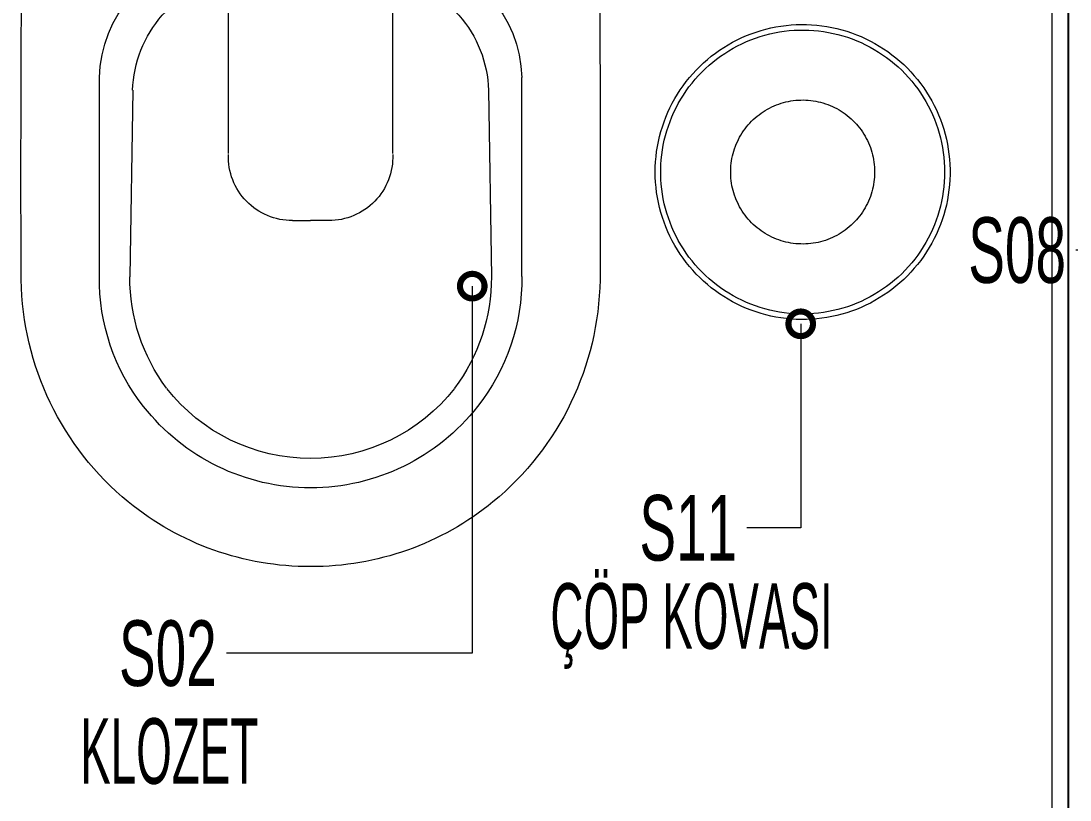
# Model space of a CAD drawing. Header units: centimetres. Extents: x 5488 to 20269, y -31398 to -19684.
# Drawn here: x 13544.7 to 13608.8, y -22403.8 to -22356.3 of the extents above; entities that cross this region are included whole.
import ezdxf
from ezdxf import colors
from ezdxf.entities.mleader import LeaderData, LeaderLine
from ezdxf.math import Vec2, Vec3

# ---------------------------------------------------------------- set-up
doc = ezdxf.new("R2010")
doc.units = ezdxf.units.CM
for name, color, linetype, lineweight in [('xxx_Auto_Kaplama_Ahşap', 34, 'Continuous', 0), ('xxx_Auto_Kaplama_Seramik', 182, 'Continuous', 13), ('xxx_Auto_Konstruksiyon_Metal', 141, 'Continuous', 0), ('xxx_Auto_SIGN_GENERAL', 51, 'Continuous', 0), ('xxx_Auto_Tefris_Tefris', 32, 'Continuous', 15)]:
    doc.layers.add(name, color=color, linetype=linetype, lineweight=lineweight)
doc.layers.add('xxx_Autoxxx_Auto_Duvar_Alcipan', color=51, linetype='Continuous')
doc.styles.add('AUTOBAN', font='')
doc.styles.add('ROMANS', font='romans')
doc.styles.get('AUTOBAN').set_extended_font_data('Helvetica Normal Tr')

# ---------------------------------------------------------------- blocks, each defined once
blk = doc.blocks.new('A$Cd4c68676')
at = {"layer": 'xxx_Auto_Kaplama_Seramik'}
blk.add_lwpolyline([(77.094, 588.413), (77.094, 453.619)], dxfattribs=at)
at = {"layer": 'xxx_Autoxxx_Auto_Duvar_Alcipan'}
blk.add_lwpolyline([(78.094, 589.437), (78.094, 453.619)], dxfattribs=at)
blk = doc.blocks.new('_DotSmall')
at = {"color": 0, "linetype": 'ByBlock', "const_width": 0.5}
blk.add_lwpolyline([(-0.0625, 0, 1), (0.0625, 0, 1)], format="xyb", close=True, dxfattribs=at)
blk = doc.blocks.new('x2202_Autoban_Istinye Park_Food Hall_PLAN_altlik_20220517$0$2202_Autoban_Istinye Park_Food Hall_PLAN_altlik_20220506$0$S02_plan')
for points in [[(-12.889, 36.37), (-12.889, 24.238)], [(-10.862, 25.013), (-11.034, 36.395)], [(10.862, 25.013), (11.034, 36.395)], [(12.889, 36.37), (12.889, 24.238)], [(-1.095, 32.966), (0, 32.966)], [(1.095, 32.966), (0, 32.966)], [(-5.016, 28.868), (-5.016, 18.217)], [(5.015, 28.868), (5.015, 18.216)], [(-17.4, 0), (17.4, 0)]]:
    blk.add_lwpolyline(points)
for centre in [(-8.642, 11.348), (8.642, 11.348)]:
    blk.add_circle(centre, 0.8)
for centre, radius, start, end in [((-0.062, 36.572), 17.506, 89.7974, 129.22758), ((0.062, 36.572), 17.506, 50.77242, 90.2026), ((0.263, 36.287), 17.933, 129.45495, 179.07193), ((-0.263, 36.287), 17.933, 0.92807, 50.54505), ((-0.01, 36.345), 12.926, 89.95741, 141.99514), ((0.01, 36.345), 12.926, 38.00486, 90.04259), ((-0.01, 36.345), 11.136, 89.95741, 141.99514), ((0.01, 36.345), 11.136, 38.00486, 90.04259), ((-0.374, 36.544), 12.517, 141.68433, 180.79765), ((0.374, 36.544), 12.517, 359.20235, 38.31567), ((0.252, 36.44), 11.286, 143.24276, 180.23273), ((-0.252, 36.44), 11.286, 359.76727, 36.75724), ((1582.2, 29.996), 1599.881, 179.764303, 181.0743), ((-1582.2, 29.996), 1599.881, 358.9257, 0.235697), ((-1.124, 29.072), 3.894, 89.72209, 181.97048), ((1.124, 29.072), 3.894, 358.02952, 90.27791), ((-3.628, 25.23), 7.238, 181.71562, 221.4572), ((3.628, 25.23), 7.238, 318.5428, 358.28438), ((-5.197, 24.405), 7.694, 181.24623, 262.05724), ((5.197, 24.405), 7.694, 277.94276, 358.75377), ((-3.792, 25.217), 7.106, 222.2561, 261.19345), ((3.792, 25.217), 7.106, 278.80655, 317.7439), ((1.957, 93.93), 76.044, 264.84125, 268.52514), ((-1.957, 93.93), 76.044, 271.47486, 275.15875), ((1.657, 104.235), 87.808, 264.82698, 268.9188), ((-1.657, 104.235), 87.808, 271.0812, 275.17302)]:
    blk.add_arc(centre, radius, start, end)
blk = doc.blocks.new('x2202_Autoban_Istinye Park_Food Hall_PLAN_altlik_20220517$0$2202_Autoban_Istinye Park_Food Hall_PLAN_altlik_20220506$0$S12_plan')
for p, q in [((-3.062, 8.425), (-3.354, 8.314)), ((-2.766, 8.526), (-3.062, 8.425)), ((-2.467, 8.617), (-2.766, 8.526)), ((-2.23, 8.334), (-2.52, 8.252)), ((-2.165, 8.697), (-2.467, 8.617)), ((-1.939, 8.407), (-2.23, 8.334)), ((-1.861, 8.767), (-2.165, 8.697)), ((-1.644, 8.469), (-1.939, 8.407)), ((-1.554, 8.827), (-1.861, 8.767)), ((-1.348, 8.521), (-1.644, 8.469)), ((-1.246, 8.875), (-1.554, 8.827)), ((-1.05, 8.562), (-1.348, 8.521)), ((-0.936, 8.913), (-1.246, 8.875)), ((-0.751, 8.594), (-1.05, 8.562)), ((-0.624, 8.94), (-0.936, 8.913)), ((-0.451, 8.615), (-0.751, 8.594)), ((-0.312, 8.956), (-0.624, 8.94)), ((-0.15, 8.625), (-0.451, 8.615)), ((0, 8.962), (-0.312, 8.956)), ((0.15, 8.625), (-0.15, 8.625)), ((0.312, 8.956), (0, 8.962)), ((0.451, 8.615), (0.15, 8.625)), ((0.624, 8.94), (0.312, 8.956)), ((0.751, 8.594), (0.451, 8.615)), ((0.936, 8.913), (0.624, 8.94)), ((1.05, 8.562), (0.751, 8.594)), ((1.246, 8.875), (0.936, 8.913)), ((1.348, 8.521), (1.05, 8.562)), ((1.554, 8.827), (1.246, 8.875)), ((1.644, 8.469), (1.348, 8.521)), ((1.861, 8.767), (1.554, 8.827)), ((1.939, 8.407), (1.644, 8.469)), ((2.165, 8.697), (1.861, 8.767)), ((2.23, 8.334), (1.939, 8.407)), ((2.467, 8.617), (2.165, 8.697)), ((2.52, 8.252), (2.23, 8.334)), ((2.766, 8.526), (2.467, 8.617)), ((3.062, 8.425), (2.766, 8.526)), ((3.354, 8.314), (3.062, 8.425)), ((-4.477, 7.769), (-4.746, 7.609)), ((-4.204, 7.92), (-4.477, 7.769)), ((-3.925, 8.061), (-4.204, 7.92)), ((-3.913, 7.692), (-4.179, 7.552)), ((-3.642, 8.192), (-3.925, 8.061)), ((-3.643, 7.823), (-3.913, 7.692)), ((-3.368, 7.945), (-3.643, 7.823)), ((-3.354, 8.314), (-3.642, 8.192)), ((-3.089, 8.057), (-3.368, 7.945)), ((-2.806, 8.159), (-3.089, 8.057)), ((-2.52, 8.252), (-2.806, 8.159)), ((2.806, 8.159), (2.52, 8.252)), ((3.089, 8.057), (2.806, 8.159)), ((3.368, 7.945), (3.089, 8.057)), ((3.642, 8.192), (3.354, 8.314)), ((3.643, 7.823), (3.368, 7.945)), ((3.925, 8.061), (3.642, 8.192)), ((3.913, 7.692), (3.643, 7.823)), ((4.179, 7.552), (3.913, 7.692)), ((4.204, 7.92), (3.925, 8.061)), ((4.477, 7.769), (4.204, 7.92)), ((4.746, 7.609), (4.477, 7.769)), ((-5.515, 7.074), (-5.758, 6.878)), ((-5.265, 7.261), (-5.515, 7.074)), ((-5.008, 7.44), (-5.265, 7.261)), ((-4.946, 7.076), (-5.19, 6.9)), ((-4.746, 7.609), (-5.008, 7.44)), ((-4.696, 7.244), (-4.946, 7.076)), ((-4.44, 7.402), (-4.696, 7.244)), ((-4.179, 7.552), (-4.44, 7.402)), ((4.44, 7.402), (4.179, 7.552)), ((4.696, 7.244), (4.44, 7.402)), ((4.946, 7.076), (4.696, 7.244)), ((5.008, 7.44), (4.746, 7.609)), ((5.19, 6.9), (4.946, 7.076)), ((5.265, 7.261), (5.008, 7.44)), ((5.515, 7.074), (5.265, 7.261)), ((5.758, 6.879), (5.515, 7.074)), ((-6.224, 6.462), (-6.446, 6.242)), ((-5.995, 6.674), (-6.224, 6.462)), ((-5.758, 6.878), (-5.995, 6.674)), ((-5.659, 6.523), (-5.883, 6.323)), ((-5.427, 6.716), (-5.659, 6.523)), ((-5.19, 6.9), (-5.427, 6.716)), ((5.427, 6.716), (5.19, 6.9)), ((5.659, 6.523), (5.427, 6.716)), ((5.883, 6.323), (5.659, 6.523)), ((5.995, 6.675), (5.758, 6.879)), ((6.224, 6.462), (5.995, 6.675)), ((6.446, 6.243), (6.224, 6.462)), ((-6.866, 5.78), (-7.064, 5.538)), ((-6.66, 6.015), (-6.866, 5.78)), ((-6.446, 6.242), (-6.66, 6.015)), ((-6.31, 5.9), (-6.512, 5.677)), ((-6.1, 6.115), (-6.31, 5.9)), ((-5.883, 6.323), (-6.1, 6.115)), ((6.1, 6.115), (5.883, 6.323)), ((6.31, 5.9), (6.1, 6.115)), ((6.512, 5.677), (6.31, 5.9)), ((6.66, 6.015), (6.446, 6.243)), ((6.866, 5.78), (6.66, 6.015)), ((7.064, 5.538), (6.866, 5.78)), ((-7.253, 5.29), (-7.434, 5.035)), ((-7.064, 5.538), (-7.253, 5.29)), ((-6.893, 5.212), (-7.071, 4.969)), ((-6.707, 5.448), (-6.893, 5.212)), ((-6.512, 5.677), (-6.707, 5.448)), ((6.707, 5.448), (6.512, 5.677)), ((6.893, 5.212), (6.707, 5.448)), ((7.071, 4.969), (6.893, 5.212)), ((7.254, 5.29), (7.064, 5.538)), ((7.434, 5.035), (7.254, 5.29)), ((-7.768, 4.507), (-7.921, 4.234)), ((-7.606, 4.774), (-7.768, 4.507)), ((-7.434, 5.035), (-7.606, 4.774)), ((-7.241, 4.721), (-7.401, 4.467)), ((-7.071, 4.969), (-7.241, 4.721)), ((7.241, 4.721), (7.071, 4.969)), ((7.401, 4.467), (7.241, 4.721)), ((7.606, 4.774), (7.434, 5.035)), ((7.768, 4.507), (7.606, 4.774)), ((7.921, 4.235), (7.768, 4.507)), ((-8.065, 3.957), (-8.198, 3.675)), ((-7.921, 4.234), (-8.065, 3.957)), ((-7.696, 3.942), (-7.83, 3.673)), ((-7.553, 4.207), (-7.696, 3.942)), ((-7.401, 4.467), (-7.553, 4.207)), ((-1.985, 3.883), (-2.12, 3.812)), ((-1.848, 3.949), (-1.985, 3.883)), ((-1.708, 4.011), (-1.848, 3.949)), ((-1.567, 4.068), (-1.708, 4.011)), ((-1.423, 4.12), (-1.567, 4.068)), ((-1.278, 4.167), (-1.423, 4.12)), ((-1.131, 4.209), (-1.278, 4.167)), ((-0.983, 4.245), (-1.131, 4.209)), ((-0.834, 4.277), (-0.983, 4.245)), ((-0.684, 4.303), (-0.834, 4.277)), ((-0.533, 4.324), (-0.684, 4.303)), ((-0.381, 4.34), (-0.533, 4.324)), ((-0.229, 4.351), (-0.381, 4.34)), ((-0.076, 4.356), (-0.229, 4.351)), ((0.076, 4.356), (-0.076, 4.356)), ((0.229, 4.351), (0.076, 4.356)), ((0.381, 4.34), (0.229, 4.351)), ((0.533, 4.324), (0.381, 4.34)), ((0.684, 4.303), (0.533, 4.324)), ((0.834, 4.277), (0.684, 4.303)), ((0.983, 4.245), (0.834, 4.277)), ((1.131, 4.209), (0.983, 4.245)), ((1.278, 4.167), (1.131, 4.209)), ((1.423, 4.12), (1.278, 4.167)), ((1.567, 4.068), (1.423, 4.12)), ((1.708, 4.011), (1.567, 4.068)), ((1.848, 3.949), (1.708, 4.011)), ((1.985, 3.883), (1.848, 3.949)), ((2.12, 3.812), (1.985, 3.883)), ((7.553, 4.207), (7.401, 4.467)), ((7.696, 3.942), (7.553, 4.207)), ((7.83, 3.673), (7.696, 3.942)), ((8.065, 3.957), (7.921, 4.235)), ((8.198, 3.675), (8.065, 3.957)), ((-8.322, 3.388), (-8.436, 3.097)), ((-8.198, 3.675), (-8.322, 3.388)), ((-7.954, 3.399), (-8.068, 3.121)), ((-7.83, 3.673), (-7.954, 3.399)), ((-2.87, 3.29), (-2.984, 3.188)), ((-2.753, 3.388), (-2.87, 3.29)), ((-2.632, 3.481), (-2.753, 3.388)), ((-2.509, 3.57), (-2.632, 3.481)), ((-2.382, 3.655), (-2.509, 3.57)), ((-2.252, 3.736), (-2.382, 3.655)), ((-2.12, 3.812), (-2.252, 3.736)), ((2.252, 3.736), (2.12, 3.812)), ((2.382, 3.655), (2.252, 3.736)), ((2.509, 3.57), (2.382, 3.655)), ((2.632, 3.481), (2.509, 3.57)), ((2.753, 3.388), (2.632, 3.481)), ((2.87, 3.29), (2.753, 3.388)), ((2.984, 3.188), (2.87, 3.29)), ((7.954, 3.399), (7.83, 3.673)), ((8.068, 3.121), (7.954, 3.399)), ((8.322, 3.388), (8.198, 3.675)), ((8.436, 3.097), (8.322, 3.388)), ((-8.54, 2.802), (-8.633, 2.504)), ((-8.436, 3.097), (-8.54, 2.802)), ((-8.173, 2.839), (-8.268, 2.553)), ((-8.068, 3.121), (-8.173, 2.839)), ((-3.496, 2.625), (-3.587, 2.502)), ((-3.402, 2.744), (-3.496, 2.625)), ((-3.303, 2.861), (-3.402, 2.744)), ((-3.201, 2.974), (-3.303, 2.861)), ((-3.094, 3.083), (-3.201, 2.974)), ((-2.984, 3.188), (-3.094, 3.083)), ((3.094, 3.083), (2.984, 3.188)), ((3.201, 2.974), (3.094, 3.083)), ((3.303, 2.861), (3.201, 2.974)), ((3.402, 2.744), (3.303, 2.861)), ((3.496, 2.625), (3.402, 2.744)), ((3.587, 2.502), (3.496, 2.625)), ((8.173, 2.839), (8.068, 3.121)), ((8.268, 2.553), (8.173, 2.839)), ((8.54, 2.802), (8.436, 3.097)), ((8.633, 2.504), (8.54, 2.802)), ((-8.716, 2.203), (-8.789, 1.899)), ((-8.633, 2.504), (-8.716, 2.203)), ((-8.428, 1.974), (-8.492, 1.68)), ((-8.353, 2.265), (-8.428, 1.974)), ((-8.268, 2.553), (-8.353, 2.265)), ((-3.904, 1.981), (-3.971, 1.844)), ((-3.831, 2.115), (-3.904, 1.981)), ((-3.754, 2.247), (-3.831, 2.115)), ((-3.673, 2.376), (-3.754, 2.247)), ((-3.587, 2.502), (-3.673, 2.376)), ((3.673, 2.376), (3.587, 2.502)), ((3.754, 2.247), (3.673, 2.376)), ((3.831, 2.115), (3.754, 2.247)), ((3.904, 1.981), (3.831, 2.115)), ((3.971, 1.844), (3.904, 1.981)), ((8.353, 2.265), (8.268, 2.553)), ((8.428, 1.974), (8.353, 2.265)), ((8.492, 1.68), (8.428, 1.974)), ((8.717, 2.203), (8.633, 2.504)), ((8.789, 1.899), (8.717, 2.203)), ((-8.902, 1.285), (-8.943, 0.975)), ((-8.851, 1.593), (-8.902, 1.285)), ((-8.789, 1.899), (-8.851, 1.593)), ((-8.547, 1.384), (-8.591, 1.087)), ((-8.492, 1.68), (-8.547, 1.384)), ((-4.145, 1.421), (-4.194, 1.276)), ((-4.092, 1.564), (-4.145, 1.421)), ((-4.034, 1.705), (-4.092, 1.564)), ((-3.971, 1.844), (-4.034, 1.705)), ((4.034, 1.705), (3.971, 1.844)), ((4.092, 1.564), (4.034, 1.705)), ((4.145, 1.421), (4.092, 1.564)), ((4.194, 1.276), (4.145, 1.421)), ((8.547, 1.384), (8.492, 1.68)), ((8.591, 1.087), (8.547, 1.384)), ((8.851, 1.593), (8.789, 1.899)), ((8.902, 1.285), (8.851, 1.593)), ((8.943, 0.975), (8.902, 1.285)), ((-8.972, 0.664), (-8.991, 0.352)), ((-8.943, 0.975), (-8.972, 0.664)), ((-8.625, 0.788), (-8.649, 0.488)), ((-8.591, 1.087), (-8.625, 0.788)), ((-4.335, 0.683), (-4.358, 0.532)), ((-4.308, 0.833), (-4.335, 0.683)), ((-4.275, 0.982), (-4.308, 0.833)), ((-4.237, 1.13), (-4.275, 0.982)), ((-4.194, 1.276), (-4.237, 1.13)), ((4.237, 1.13), (4.194, 1.276)), ((4.275, 0.982), (4.237, 1.13)), ((4.308, 0.833), (4.275, 0.982)), ((4.335, 0.683), (4.308, 0.833)), ((4.358, 0.532), (4.335, 0.683)), ((8.625, 0.788), (8.591, 1.087)), ((8.649, 0.488), (8.625, 0.788)), ((8.973, 0.664), (8.943, 0.975)), ((8.992, 0.352), (8.973, 0.664)), ((-8.991, 0.352), (-9, 0.04)), ((-9, 0.04), (-8.997, -0.272)), ((-8.662, 0.187), (-8.664, -0.113)), ((-8.649, 0.488), (-8.662, 0.187)), ((-4.393, 0.076), (-4.395, -0.076)), ((-4.387, 0.229), (-4.393, 0.076)), ((-4.375, 0.381), (-4.387, 0.229)), ((-4.358, 0.532), (-4.375, 0.381)), ((4.375, 0.381), (4.358, 0.532)), ((4.387, 0.229), (4.375, 0.381)), ((4.393, 0.076), (4.387, 0.229)), ((4.395, -0.076), (4.393, 0.076)), ((8.662, 0.187), (8.649, 0.488)), ((8.664, -0.113), (8.662, 0.187)), ((9, 0.04), (8.992, 0.352)), ((8.997, -0.272), (9, 0.04)), ((-8.997, -0.272), (-8.983, -0.585)), ((-8.983, -0.585), (-8.959, -0.896)), ((-8.664, -0.113), (-8.656, -0.414)), ((-8.656, -0.414), (-8.638, -0.714)), ((-4.395, -0.076), (-4.391, -0.229)), ((-4.391, -0.229), (-4.381, -0.381)), ((-4.381, -0.381), (-4.367, -0.533)), ((-4.367, -0.533), (-4.347, -0.684)), ((4.347, -0.684), (4.367, -0.533)), ((4.367, -0.533), (4.381, -0.381)), ((4.381, -0.381), (4.391, -0.229)), ((4.391, -0.229), (4.395, -0.076)), ((8.638, -0.714), (8.656, -0.414)), ((8.656, -0.414), (8.664, -0.113)), ((8.959, -0.896), (8.983, -0.584)), ((8.983, -0.584), (8.997, -0.272)), ((-8.959, -0.896), (-8.924, -1.206)), ((-8.924, -1.206), (-8.878, -1.515)), ((-8.638, -0.714), (-8.609, -1.014)), ((-8.609, -1.014), (-8.57, -1.312)), ((-4.347, -0.684), (-4.322, -0.835)), ((-4.322, -0.835), (-4.292, -0.984)), ((-4.292, -0.984), (-4.256, -1.133)), ((-4.256, -1.133), (-4.216, -1.28)), ((-4.216, -1.28), (-4.17, -1.425)), ((4.17, -1.425), (4.216, -1.28)), ((4.216, -1.28), (4.256, -1.133)), ((4.256, -1.133), (4.292, -0.984)), ((4.292, -0.984), (4.322, -0.835)), ((4.322, -0.835), (4.347, -0.684)), ((8.57, -1.312), (8.609, -1.014)), ((8.609, -1.014), (8.638, -0.714)), ((8.878, -1.515), (8.924, -1.206)), ((8.924, -1.206), (8.959, -0.896)), ((-8.878, -1.515), (-8.821, -1.823)), ((-8.821, -1.823), (-8.754, -2.128)), ((-8.57, -1.312), (-8.521, -1.608)), ((-8.521, -1.608), (-8.461, -1.903)), ((-8.461, -1.903), (-8.392, -2.196)), ((-4.17, -1.425), (-4.12, -1.569)), ((-4.12, -1.569), (-4.064, -1.711)), ((-4.064, -1.711), (-4.003, -1.851)), ((-4.003, -1.851), (-3.938, -1.989)), ((3.938, -1.989), (4.003, -1.851)), ((4.003, -1.851), (4.064, -1.711)), ((4.064, -1.711), (4.12, -1.569)), ((4.12, -1.569), (4.17, -1.425)), ((8.392, -2.196), (8.461, -1.903)), ((8.461, -1.903), (8.521, -1.608)), ((8.521, -1.608), (8.57, -1.312)), ((8.754, -2.128), (8.821, -1.823)), ((8.821, -1.823), (8.878, -1.515)), ((-8.754, -2.128), (-8.676, -2.43)), ((-8.676, -2.43), (-8.588, -2.73)), ((-8.392, -2.196), (-8.312, -2.486)), ((-8.312, -2.486), (-8.222, -2.773)), ((-3.938, -1.989), (-3.868, -2.125)), ((-3.868, -2.125), (-3.793, -2.258)), ((-3.793, -2.258), (-3.714, -2.388)), ((-3.714, -2.388), (-3.63, -2.515)), ((-3.63, -2.515), (-3.542, -2.64)), ((3.542, -2.64), (3.63, -2.515)), ((3.63, -2.515), (3.714, -2.388)), ((3.714, -2.388), (3.793, -2.258)), ((3.793, -2.258), (3.868, -2.125)), ((3.868, -2.125), (3.938, -1.989)), ((8.222, -2.773), (8.312, -2.486)), ((8.312, -2.486), (8.392, -2.196)), ((8.588, -2.73), (8.676, -2.43)), ((8.676, -2.43), (8.754, -2.128)), ((-8.588, -2.73), (-8.489, -3.026)), ((-8.489, -3.026), (-8.38, -3.319)), ((-8.222, -2.773), (-8.122, -3.056)), ((-8.122, -3.056), (-8.012, -3.337)), ((-3.542, -2.64), (-3.45, -2.761)), ((-3.45, -2.761), (-3.353, -2.879)), ((-3.353, -2.879), (-3.252, -2.994)), ((-3.252, -2.994), (-3.148, -3.105)), ((-3.148, -3.105), (-3.039, -3.212)), ((3.039, -3.212), (3.148, -3.105)), ((3.148, -3.105), (3.252, -2.994)), ((3.252, -2.994), (3.353, -2.879)), ((3.353, -2.879), (3.45, -2.761)), ((3.45, -2.761), (3.542, -2.64)), ((8.012, -3.337), (8.122, -3.056)), ((8.122, -3.056), (8.222, -2.773)), ((8.381, -3.319), (8.489, -3.026)), ((8.489, -3.026), (8.588, -2.73)), ((-8.38, -3.319), (-8.261, -3.608)), ((-8.261, -3.608), (-8.133, -3.893)), ((-8.012, -3.337), (-7.893, -3.613)), ((-7.893, -3.613), (-7.764, -3.884)), ((-3.039, -3.212), (-2.927, -3.316)), ((-2.927, -3.316), (-2.812, -3.416)), ((-2.812, -3.416), (-2.693, -3.511)), ((-2.693, -3.511), (-2.571, -3.603)), ((-2.571, -3.603), (-2.446, -3.69)), ((-2.446, -3.69), (-2.317, -3.772)), ((-2.317, -3.772), (-2.186, -3.85)), ((2.186, -3.85), (2.317, -3.772)), ((2.317, -3.772), (2.446, -3.69)), ((2.446, -3.69), (2.571, -3.603)), ((2.571, -3.603), (2.693, -3.511)), ((2.693, -3.511), (2.812, -3.416)), ((2.812, -3.416), (2.927, -3.316)), ((2.927, -3.316), (3.039, -3.212)), ((7.764, -3.884), (7.893, -3.613)), ((7.893, -3.613), (8.012, -3.337)), ((8.133, -3.893), (8.262, -3.608)), ((8.262, -3.608), (8.381, -3.319)), ((-8.133, -3.893), (-7.994, -4.173)), ((-7.994, -4.173), (-7.846, -4.448)), ((-7.846, -4.448), (-7.688, -4.717)), ((-7.764, -3.884), (-7.626, -4.152)), ((-7.626, -4.152), (-7.478, -4.414)), ((-7.478, -4.414), (-7.322, -4.671)), ((-2.186, -3.85), (-2.053, -3.924)), ((-2.053, -3.924), (-1.917, -3.993)), ((-1.917, -3.993), (-1.778, -4.057)), ((-1.778, -4.057), (-1.638, -4.116)), ((-1.638, -4.116), (-1.495, -4.171)), ((-1.495, -4.171), (-1.351, -4.22)), ((-1.351, -4.22), (-1.205, -4.265)), ((-1.205, -4.265), (-1.057, -4.304)), ((-1.057, -4.304), (-0.909, -4.338)), ((-0.909, -4.338), (-0.759, -4.367)), ((-0.759, -4.367), (-0.608, -4.391)), ((-0.608, -4.391), (-0.457, -4.409)), ((-0.457, -4.409), (-0.305, -4.422)), ((-0.305, -4.422), (-0.153, -4.43)), ((-0.153, -4.43), (0, -4.433)), ((0, -4.433), (0.153, -4.43)), ((0.153, -4.43), (0.305, -4.422)), ((0.305, -4.422), (0.457, -4.409)), ((0.457, -4.409), (0.608, -4.391)), ((0.608, -4.391), (0.759, -4.367)), ((0.759, -4.367), (0.909, -4.338)), ((0.909, -4.338), (1.057, -4.304)), ((1.057, -4.304), (1.205, -4.265)), ((1.205, -4.265), (1.351, -4.22)), ((1.351, -4.22), (1.495, -4.171)), ((1.495, -4.171), (1.638, -4.116)), ((1.638, -4.116), (1.778, -4.057)), ((1.778, -4.057), (1.917, -3.993)), ((1.917, -3.993), (2.053, -3.924)), ((2.053, -3.924), (2.186, -3.85)), ((7.322, -4.671), (7.478, -4.414)), ((7.478, -4.414), (7.626, -4.152)), ((7.626, -4.152), (7.764, -3.884)), ((7.688, -4.717), (7.846, -4.448)), ((7.846, -4.448), (7.994, -4.173)), ((7.994, -4.173), (8.133, -3.893)), ((-7.688, -4.717), (-7.521, -4.981)), ((-7.521, -4.981), (-7.345, -5.239)), ((-7.322, -4.671), (-7.157, -4.922)), ((-7.157, -4.922), (-6.983, -5.167)), ((6.983, -5.167), (7.157, -4.922)), ((7.157, -4.922), (7.322, -4.671)), ((7.345, -5.239), (7.521, -4.981)), ((7.521, -4.981), (7.688, -4.717)), ((-7.345, -5.239), (-7.16, -5.491)), ((-7.16, -5.491), (-6.966, -5.736)), ((-6.983, -5.167), (-6.801, -5.407)), ((-6.966, -5.736), (-6.764, -5.975)), ((-6.801, -5.407), (-6.61, -5.64)), ((-6.61, -5.64), (-6.412, -5.866)), ((6.412, -5.866), (6.61, -5.64)), ((6.61, -5.64), (6.801, -5.407)), ((6.765, -5.975), (6.966, -5.736)), ((6.801, -5.407), (6.983, -5.167)), ((6.966, -5.736), (7.16, -5.491)), ((7.16, -5.491), (7.345, -5.239)), ((-6.764, -5.975), (-6.554, -6.206)), ((-6.554, -6.206), (-6.336, -6.43)), ((-6.412, -5.866), (-6.206, -6.085)), ((-6.206, -6.085), (-5.992, -6.296)), ((-5.992, -6.296), (-5.772, -6.501)), ((5.772, -6.501), (5.992, -6.296)), ((5.992, -6.296), (6.206, -6.085)), ((6.206, -6.085), (6.412, -5.866)), ((6.336, -6.43), (6.554, -6.206)), ((6.554, -6.206), (6.765, -5.975)), ((-6.336, -6.43), (-6.11, -6.646)), ((-6.11, -6.646), (-5.877, -6.854)), ((-5.877, -6.854), (-5.637, -7.054)), ((-5.772, -6.501), (-5.544, -6.697)), ((-5.544, -6.697), (-5.309, -6.885)), ((-5.309, -6.885), (-5.068, -7.065)), ((5.068, -7.065), (5.309, -6.885)), ((5.309, -6.885), (5.544, -6.697)), ((5.544, -6.697), (5.772, -6.501)), ((5.638, -7.054), (5.878, -6.854)), ((5.878, -6.854), (6.111, -6.646)), ((6.111, -6.646), (6.336, -6.43)), ((-5.637, -7.054), (-5.39, -7.245)), ((-5.39, -7.245), (-5.137, -7.428)), ((-5.137, -7.428), (-4.878, -7.602)), ((-5.068, -7.065), (-4.822, -7.237)), ((-4.878, -7.602), (-4.612, -7.766)), ((-4.822, -7.237), (-4.569, -7.4)), ((-4.569, -7.4), (-4.311, -7.554)), ((-4.311, -7.554), (-4.047, -7.699)), ((4.047, -7.699), (4.311, -7.554)), ((4.311, -7.554), (4.569, -7.4)), ((4.569, -7.4), (4.822, -7.237)), ((4.612, -7.766), (4.878, -7.602)), ((4.822, -7.237), (5.068, -7.065)), ((4.878, -7.602), (5.137, -7.428)), ((5.137, -7.428), (5.391, -7.245)), ((5.391, -7.245), (5.638, -7.054)), ((-4.612, -7.766), (-4.341, -7.922)), ((-4.341, -7.922), (-4.065, -8.068)), ((-4.065, -8.068), (-3.784, -8.204)), ((-4.047, -7.699), (-3.779, -7.835)), ((-3.784, -8.204), (-3.498, -8.33)), ((-3.779, -7.835), (-3.506, -7.962)), ((-3.506, -7.962), (-3.229, -8.079)), ((-3.229, -8.079), (-2.948, -8.186)), ((-2.948, -8.186), (-2.663, -8.283)), ((-2.663, -8.283), (-2.375, -8.371)), ((2.375, -8.371), (2.663, -8.283)), ((2.663, -8.283), (2.948, -8.186)), ((2.948, -8.186), (3.229, -8.079)), ((3.229, -8.079), (3.506, -7.962)), ((3.498, -8.33), (3.784, -8.204)), ((3.506, -7.962), (3.779, -7.835)), ((3.779, -7.835), (4.047, -7.699)), ((3.784, -8.204), (4.065, -8.068)), ((4.065, -8.068), (4.341, -7.922)), ((4.341, -7.922), (4.612, -7.766)), ((-3.498, -8.33), (-3.208, -8.447)), ((-3.208, -8.447), (-2.914, -8.553)), ((-2.914, -8.553), (-2.617, -8.649)), ((-2.617, -8.649), (-2.317, -8.735)), ((-2.375, -8.371), (-2.085, -8.448)), ((-2.317, -8.735), (-2.013, -8.81)), ((-2.085, -8.448), (-1.792, -8.515)), ((-2.013, -8.81), (-1.708, -8.875)), ((-1.792, -8.515), (-1.496, -8.572)), ((-1.708, -8.875), (-1.4, -8.928)), ((-1.496, -8.572), (-1.199, -8.619)), ((-1.4, -8.928), (-1.091, -8.972)), ((-1.199, -8.619), (-0.901, -8.656)), ((-0.901, -8.656), (-0.601, -8.682)), ((-0.601, -8.682), (-0.301, -8.697)), ((-0.301, -8.697), (0, -8.703)), ((0, -8.703), (0.301, -8.697)), ((0.301, -8.697), (0.601, -8.682)), ((0.601, -8.682), (0.901, -8.656)), ((0.901, -8.656), (1.199, -8.619)), ((1.091, -8.972), (1.4, -8.928)), ((1.199, -8.619), (1.496, -8.572)), ((1.4, -8.928), (1.708, -8.875)), ((1.496, -8.572), (1.792, -8.515)), ((1.708, -8.875), (2.014, -8.81)), ((1.792, -8.515), (2.085, -8.448)), ((2.014, -8.81), (2.317, -8.735)), ((2.085, -8.448), (2.375, -8.371)), ((2.317, -8.735), (2.617, -8.649)), ((2.617, -8.649), (2.915, -8.553)), ((2.915, -8.553), (3.208, -8.447)), ((3.208, -8.447), (3.498, -8.33)), ((-1.091, -8.972), (-0.78, -9.004)), ((-0.78, -9.004), (-0.468, -9.026)), ((-0.468, -9.026), (-0.156, -9.037)), ((-0.156, -9.037), (0.156, -9.037)), ((0.156, -9.037), (0.469, -9.026)), ((0.469, -9.026), (0.78, -9.004)), ((0.78, -9.004), (1.091, -8.972))]:
    blk.add_line(p, q)
blk = doc.blocks.new('WCVİTRİFİYE')
for name, p, xscale, rotation in [('x2202_Autoban_Istinye Park_Food Hall_PLAN_altlik_20220517$0$2202_Autoban_Istinye Park_Food Hall_PLAN_altlik_20220506$0$S02_plan', (0, 0), -1, 180), ('x2202_Autoban_Istinye Park_Food Hall_PLAN_altlik_20220517$0$2202_Autoban_Istinye Park_Food Hall_PLAN_altlik_20220506$0$S12_plan', (30, -30), -1.000000000000001, 90)]:
    blk.add_blockref(name, p, dxfattribs=dict(xscale=xscale, rotation=rotation))
blk = doc.blocks.new('WC TEFRIS')
at = {"layer": 'xxx_Auto_Tefris_Tefris', "color": 0}
blk.add_blockref('WCVİTRİFİYE', (-259.801, 858.802), dxfattribs=at)
blk = doc.blocks.new('A$C1e03b758')
at = {"layer": 'xxx_Auto_SIGN_GENERAL', "color": 12, "char_height": 4, "attachment_point": 5, "line_spacing_factor": 0.75, "style": 'ROMANS'}
for s, width, insert in [('{\\fArial|b0|i0|c162|p34;\\W0.5;ÇÖP KOVASI}', 17.02363, (69.66, 59.604)), ('{\\fArial|b0|i0|c162|p34;\\W0.5;KLOZET}', 11.09593, (37.774, 51.953))]:
    blk.add_mtext_dynamic_manual_height_columns(s, width=width, gutter_width=20, heights=[0], dxfattribs=dict(at, insert=insert))
at = {"layer": 'xxx_Auto_SIGN_GENERAL', "color": 12}
ml = blk.add_multileader_mtext('Standard', dxfattribs=at)
ml.set_content('{\\W0.6;S08}', color=12, style='AUTOBAN')
ml.set_leader_properties()
ml.set_arrow_properties(name='DOTSMALL')
ml.build(insert=Vec2(0, 0))
ml.multileader.update_dxf_attribs({"has_text_frame": 1, "dogleg_length": 2.045, "arrow_head_size": 3})
ctx = ml.context
ctx.base_point, ctx.arrow_head_size, ctx.landing_gap_size, ctx.plane_origin = Vec3(85.749, 82.55), 3, 0.6, Vec3(63.155, 165.244)
ctx.text_align_type = 2
notes = []
notes.append((ctx, [(1, (1, 1, 0), (108.12, 82.55), (-1, 0), 15, [(0, [(108.12, 71.05)], 0, [])])]))
ctx.mtext.insert, ctx.mtext.width, ctx.mtext.defined_height, ctx.mtext.alignment, ctx.mtext.flow_direction = Vec3(92.52, 84.55), 4.20155, 4.28, 3, 5
ml = blk.add_multileader_mtext('Standard', dxfattribs=at)
ml.set_content('{\\W0.6;S02}', color=12, style='AUTOBAN')
ml.set_leader_properties()
ml.set_arrow_properties(name='DOTSMALL')
ml.build(insert=Vec2(0, 0))
ml.multileader.update_dxf_attribs({"has_text_frame": 1, "dogleg_length": 2.045, "arrow_head_size": 3})
ctx = ml.context
ctx.base_point, ctx.arrow_head_size, ctx.landing_gap_size, ctx.plane_origin = Vec3(33.903, 57.953), 3, 0.6, Vec3(11.31, 140.646)
ctx.text_align_type = 2
notes.append((ctx, [(1, (1, 1, 0), (56.274, 57.953), (-1, 0), 15, [(0, [(56.274, 80.349)], 0, [])])]))
ctx.mtext.insert, ctx.mtext.width, ctx.mtext.defined_height, ctx.mtext.alignment, ctx.mtext.flow_direction = Vec3(40.674, 59.953), 4.20155, 4.28, 3, 5
ml = blk.add_multileader_mtext('Standard', dxfattribs=at)
ml.set_content('{\\W0.6;S11}', color=12, style='AUTOBAN')
ml.set_leader_properties()
ml.set_arrow_properties(name='DOTSMALL')
ml.build(insert=Vec2(0, 0))
ml.multileader.update_dxf_attribs({"has_text_frame": 1, "dogleg_length": 2.045, "arrow_head_size": 3})
ctx = ml.context
ctx.base_point, ctx.arrow_head_size, ctx.landing_gap_size, ctx.plane_origin = Vec3(67.158, 65.604), 3, 0.6, Vec3(31.36, 148.298)
ctx.text_align_type = 2
notes.append((ctx, [(1, (1, 1, 0), (76.325, 65.604), (-1, 0), 3.281, [(0, [(76.325, 78.05)], 0, [])])]))
ctx.mtext.insert, ctx.mtext.width, ctx.mtext.defined_height, ctx.mtext.alignment, ctx.mtext.flow_direction = Vec3(72.444, 67.604), 4.20155, 4.28, 3, 5
for ctx, leaders in notes:
    for number, flags, end, landing, length, lines in leaders:
        leader = LeaderData()
        leader.index, (leader.has_last_leader_line, leader.has_dogleg_vector, leader.attachment_direction) = number, flags
        leader.last_leader_point, leader.dogleg_vector, leader.dogleg_length = Vec3(end), Vec3(landing), length
        for number, points, colour, breaks in lines:
            line = LeaderLine()
            line.index, line.vertices, line.color, line.breaks = number, Vec3.list(points), colors.encode_raw_color(colour), breaks
            leader.lines.append(line)
        ctx.leaders.append(leader)

msp = doc.modelspace()

# ---------------------------------------------------------------- block references
msp.add_blockref('A$Cd4c68676', (13530.577, -22923.935))

# ---------------------------------------------------------------- next in the draw order: block references
at = {"layer": 'xxx_Auto_Kaplama_Ahşap'}
msp.add_blockref('A$C1e03b758', (13516.009, -22452.835), dxfattribs=at)

# ---------------------------------------------------------------- next in the draw order: block references
at = {"layer": 'xxx_Auto_Konstruksiyon_Metal'}
msp.add_blockref('WC TEFRIS', (13822.215, -23194.323), dxfattribs=at)

doc.saveas('drawing.dxf')
